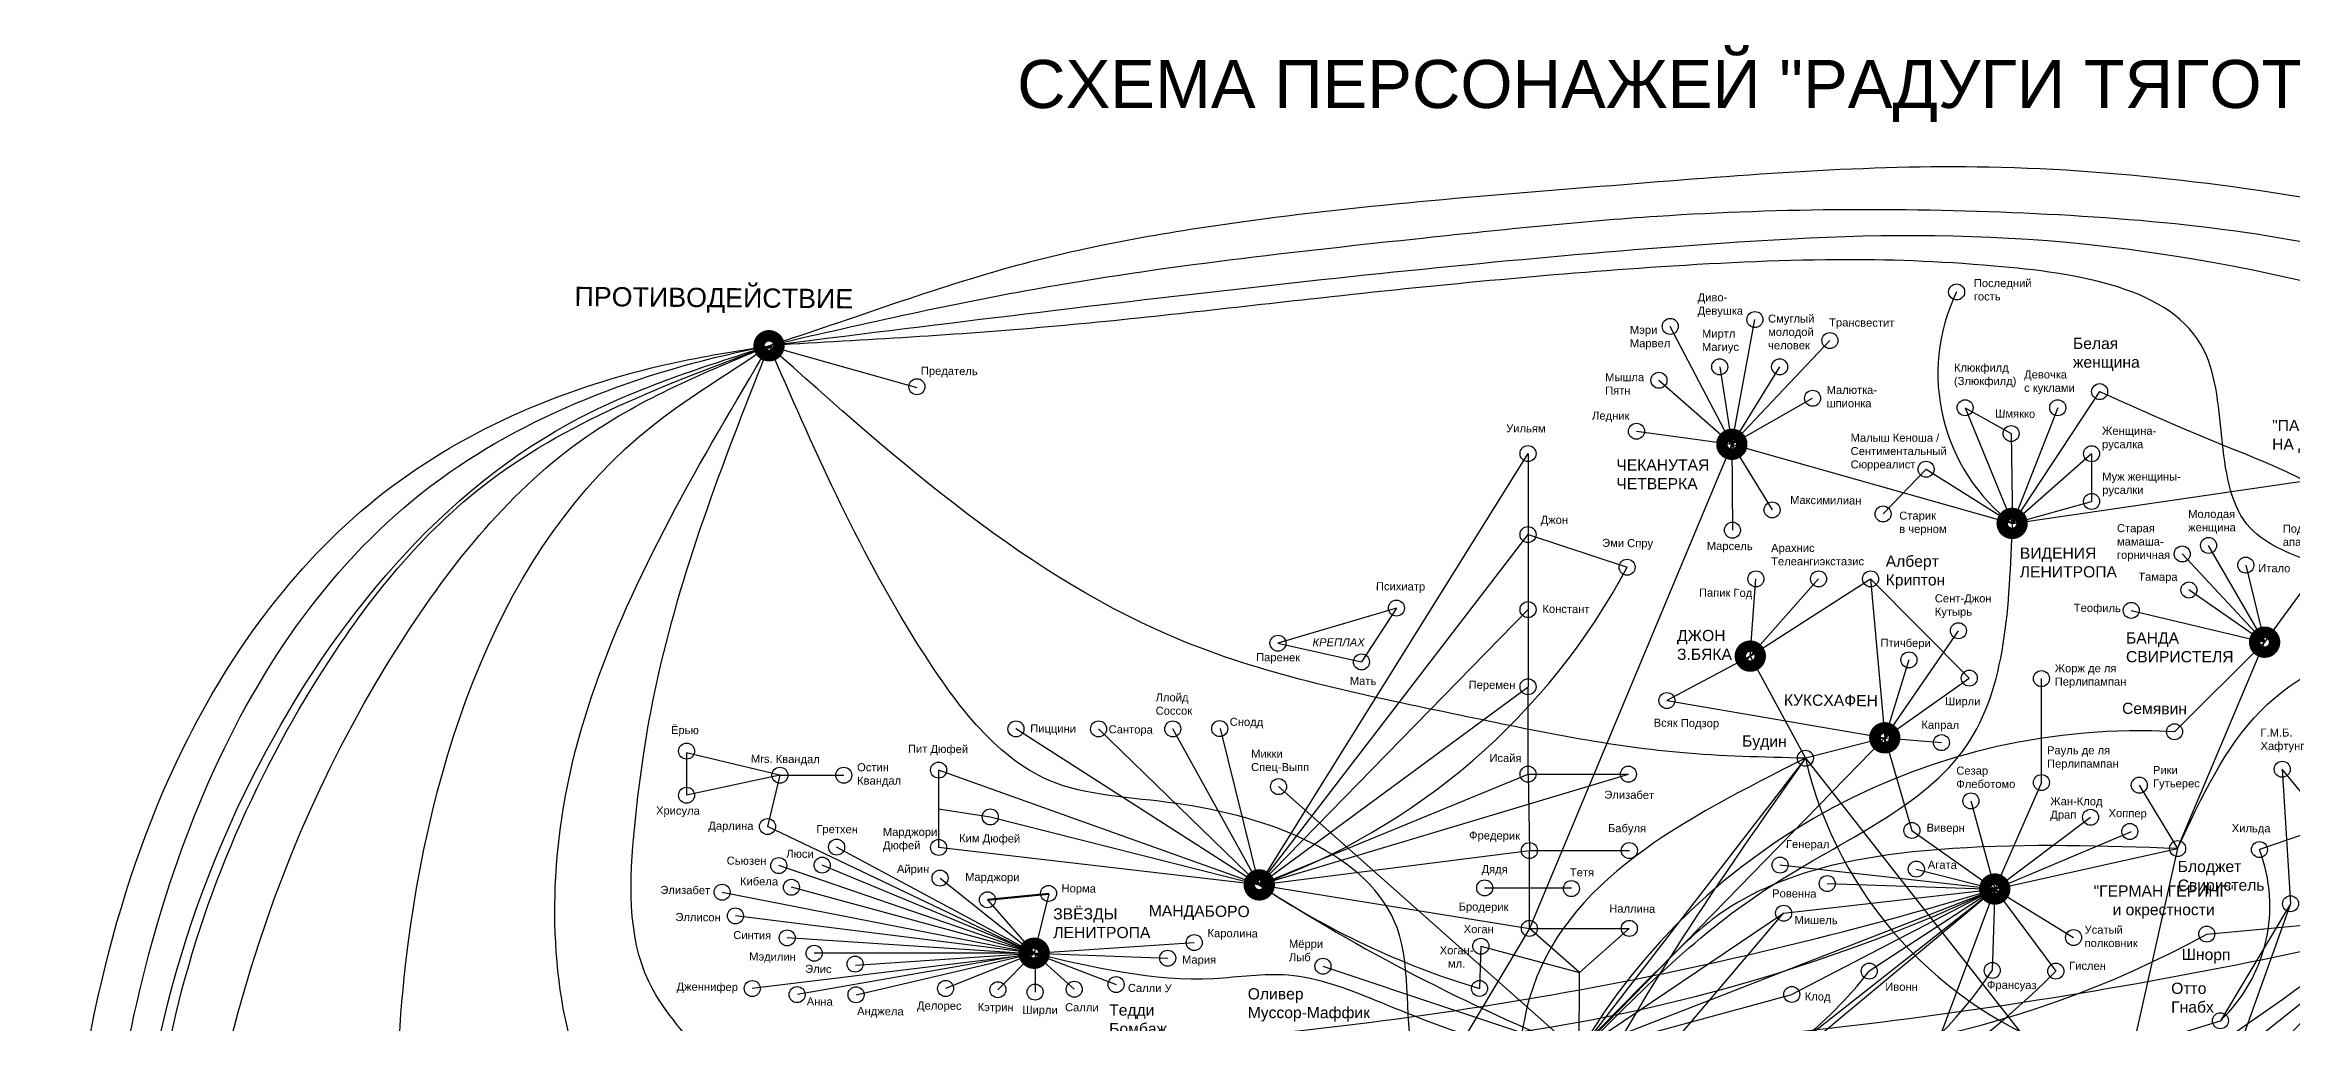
# Model space of a CAD drawing. Header units: millimetres. Extents: x 2104 to 2317, y 1556 to 1713.
# Drawn here: x 2104.1 to 2244.5, y 1651.6 to 1712.7 of the extents above; entities that cross this region are included whole.
import ezdxf

# ---------------------------------------------------------------- set-up
doc = ezdxf.new("R2010")
doc.units = ezdxf.units.MM
doc.header["$PDMODE"] = 33
doc.header["$PDSIZE"] = 1
doc.layers.get('0').update_dxf_attribs({"color": 254})
doc.styles.get("Standard").update_dxf_attribs({"font": 'arial.ttf'})

msp = doc.modelspace()

# ---------------------------------------------------------------- linework, layer by layer
at = {"color": 2, "true_color": 0xf1eb1f}
for p, q in [((2209.521034684642, 1687.710113363137), (2210.963351076808, 1695.497491148945)), ((2209.521034684642, 1687.710113363137), (2205.671909599987, 1695.076365867252)), ((2215.646042114768, 1694.187323709571), (2209.521034684642, 1687.710113363137)), ((2208.76248645632, 1692.549614177088), (2209.521034684642, 1687.710113363137)), ((2212.508639141164, 1692.549614177088), (2209.521034684642, 1687.710113363137)), ((2204.969506198961, 1691.7073636137), (2209.521034684642, 1687.710113363137)), ((2209.521034684642, 1687.710113363137), (2214.569023226971, 1690.584362862516)), ((2224.099435078044, 1689.994933710344), (2227.047673431899, 1682.772796550096)), ((2232.503343920686, 1690.999773439477), (2227.047673431899, 1682.772796550096)), ((2229.894802968885, 1689.996830371969), (2227.047774883204, 1682.772789667038)), ((2203.564698669286, 1688.525528048338), (2209.521034684642, 1687.710113363137)), ((2226.972566449335, 1688.380012705985), (2227.048046684912, 1682.744930827682)), ((2209.521034684642, 1687.710113363137), (2196.871014560154, 1657.481236093564)), ((2209.521034684642, 1687.710113363137), (2227.047673431899, 1682.772796550096)), ((2209.521034684642, 1687.710113363137), (2209.558543547133, 1682.349023916827)), ((2209.521034684642, 1687.710113363137), (2212.040369964605, 1683.612399761909)), ((2232.000545439566, 1687.123962966813), (2227.047673431899, 1682.772796550096)), ((2221.65727352159, 1686.155010426402), (2218.97231796086, 1683.359041454275)), ((2221.65727352159, 1686.155010426402), (2227.047673431899, 1682.772796550096)), ((2227.047673431899, 1682.772796550096), (2250.000752370984, 1686.110697279854)), ((2227.047673431899, 1682.772796550096), (2232.000545439566, 1684.145330968134)), ((2150.042146933199, 1667.045605153555), (2144.215478040174, 1668.451275813994)), ((2150.042146933199, 1667.045605153555), (2144.215478040174, 1665.792002671427))]:
    msp.add_line(p, q, dxfattribs=at)
for p, q in [((2149.354897604982, 1693.862705941363), (2158.602397713097, 1691.251653791883)), ((2242.81017625881, 1675.351160202372), (2239.312737803949, 1681.389021033528)), ((2242.81017625881, 1675.351160202372), (2237.663217326914, 1680.861600374775)), ((2241.630011518611, 1680.167079085433), (2242.81017625881, 1675.351160202372)), ((2246.319602707975, 1680.167079085433), (2242.81017625881, 1675.351160202372)), ((2210.673880454507, 1674.482531886), (2211.023957428992, 1679.30450281163)), ((2210.673880454507, 1674.482531886), (2214.943653409645, 1679.30450281163)), ((2210.673880454507, 1674.482531886), (2218.188993533369, 1679.30450281163)), ((2218.188993533369, 1679.30450281163), (2219.077536176245, 1669.381304944297)), ((2238.080897303388, 1678.63349047782), (2242.81017625881, 1675.351160202372)), ((2188.563897646562, 1677.48066386696), (2181.165304618279, 1675.290623432328)), ((2188.563897646562, 1677.48066386696), (2186.381037981884, 1674.11795136939)), ((2234.474471791913, 1677.341690313352), (2242.81017625881, 1675.351160202372)), ((2219.077536176245, 1669.381304944297), (2223.681438943281, 1676.070487936166)), ((2181.165304618279, 1675.290623432328), (2186.381037981884, 1674.11795136939)), ((2210.673880454507, 1674.482531886), (2205.463000614525, 1671.709818229885)), ((2210.262018731829, 1674.017405221656), (2210.673880454507, 1674.482531886)), ((2210.673880454507, 1674.482531886), (2214.114748229379, 1668.107349038517)), ((2242.81017625881, 1675.351160202372), (2237.180329952998, 1669.761525646009)), ((2237.375737328985, 1662.466433910156), (2242.81017625881, 1675.351160202372)), ((2220.588541258907, 1674.250014175291), (2219.077536176245, 1669.381304944297)), ((2219.077536176245, 1669.381304944297), (2224.359334498256, 1673.106925999859)), ((2205.463000614525, 1671.709818229885), (2219.077536176245, 1669.381304944297)), ((2219.077536176245, 1669.381304944297), (2200.02241958423, 1649.859893933856)), ((2219.077536176245, 1669.381304944297), (2214.114748229379, 1668.107349038517)), ((2219.077536176245, 1668.760037777539), (2219.077536176245, 1669.381304944297)), ((2219.077536176245, 1669.381304944297), (2220.768123780334, 1663.597989913328)), ((2219.077536176245, 1669.381304944297), (2222.614034399441, 1669.080870576445)), ((2210.387131138012, 1625.290515222381), (2264.441950017357, 1668.179511398993)), ((2214.114748229357, 1668.107349038506), (2260.678966412671, 1608.799921489661)), ((2246.817106157971, 1663.883387028802), (2243.908222276853, 1667.419078547188)), ((2150.042146933199, 1667.045605153555), (2149.269232168686, 1663.841783275434)), ((2199.810941502099, 1649.840319360138), (2181.198354966879, 1666.331444068619)), ((2228.862737400308, 1666.586227079895), (2225.948317055254, 1659.936814340009)), ((2234.981562060394, 1666.424146669599), (2237.375737328985, 1662.466433910156)), ((2224.459249267448, 1665.440814738889), (2225.948317055254, 1659.936814340009)), ((2163.19128651248, 1664.437916043795), (2179.994782965206, 1660.195987129773)), ((2220.768123780334, 1663.597989913328), (2225.948317055254, 1659.936814340009)), ((2225.948317055254, 1659.936814340009), (2231.932985140095, 1664.41563759839)), ((2225.948317055264, 1659.93681434001), (2234.493687600392, 1663.530541929794)), ((2246.817106157971, 1663.883387028802), (2242.488396557765, 1662.398859212977)), ((2225.948317055254, 1659.936814340009), (2237.375737328985, 1662.466433910156)), ((2225.948317055254, 1659.936814340009), (2212.524377068012, 1661.437705572046)), ((2215.485122584323, 1660.27553667203), (2225.948317055258, 1659.93681434001)), ((2221.048649043708, 1661.17956243574), (2225.948317055253, 1659.936814340007)), ((2150.024252219177, 1596.695492311176), (2225.948317055254, 1659.936814340009)), ((2170.111039554226, 1615.964038451179), (2225.948317055254, 1659.936814340009)), ((2199.981363899888, 1649.839290274427), (2225.948317055254, 1659.936814340009)), ((2225.948317055254, 1659.936814340009), (2213.268634780538, 1653.358486779229)), ((2225.948317055254, 1659.936814340009), (2216.667096760133, 1634.977496198212)), ((2225.948317055254, 1659.936814340009), (2225.794591467557, 1654.851115492953)), ((2225.948317055254, 1659.936814340009), (2230.87145450665, 1656.907983512935)), ((2183.976780274711, 1655.113998568566), (2200.051790163212, 1649.743357005088)), ((2164.970387256047, 1653.65180640624), (2164.970387256047, 1653.65180640624))]:
    msp.add_line(p, q)
at = {"color": 242, "true_color": 0xcd2027}
for p, q in [((2224.099435078044, 1689.994933710344), (2226.972566449335, 1688.380012705985)), ((2218.188993533369, 1679.30450281163), (2224.359334498256, 1673.106925999859)), ((2165.989293957322, 1655.860582346846), (2149.269232168686, 1663.841783275434)), ((2165.930366694432, 1655.928117361643), (2153.589602313261, 1662.558925880414)), ((2165.930366694429, 1655.928117361644), (2149.975338203927, 1661.398979811423)), ((2165.930366694429, 1655.928117361644), (2152.684672554097, 1661.430799221652)), ((2160.048350613979, 1660.623694539634), (2165.930366694429, 1655.928117361644)), ((2146.433788541886, 1659.738477301891), (2165.930366694418, 1655.928117361651)), ((2165.930366694429, 1655.928117361644), (2150.76458502673, 1660.045316842274)), ((2163.014486912481, 1659.269931906436), (2165.930366694429, 1655.928117361644)), ((2166.852013056883, 1659.641026040939), (2165.930366694429, 1655.928117361644)), ((2165.930366694427, 1655.928117361644), (2147.262742933889, 1658.262918100826)), ((2165.989293957322, 1655.875158188012), (2150.499326740616, 1656.886779300401)), ((2165.930366694429, 1655.928117361644), (2175.930706520693, 1656.593501810668)), ((2165.989293957322, 1655.875158188012), (2148.317089989047, 1653.722669456904)), ((2165.930366694429, 1655.928117361644), (2151.148470316844, 1653.346765977519)), ((2165.930366694429, 1655.928117361644), (2152.184886293618, 1655.928117361644)), ((2154.764312867197, 1655.184324067566), (2165.930366694429, 1655.928117361644)), ((2154.801193582351, 1653.337164159122), (2165.930366694429, 1655.928117361644)), ((2165.930366694429, 1655.928117361644), (2160.397520651954, 1653.725949005984)), ((2165.930366694429, 1655.928117361644), (2163.662258789786, 1653.65180640624)), ((2165.930366694429, 1655.928117361644), (2168.43570112721, 1653.67652048245)), ((2165.930366694429, 1655.928117361644), (2174.273547870586, 1655.618811436744)), ((2165.930366694429, 1655.928117361644), (2171.05103862478, 1653.973562569429)), ((2165.989293957322, 1655.875158188012), (2165.989293957322, 1653.500518138837))]:
    msp.add_line(p, q, dxfattribs=at)
at = {"color": 30, "true_color": 0xf26722}
for p, q in [((2232.000545439566, 1687.123962966813), (2232.000545439566, 1684.145330968134)), ((2196.786856486935, 1682.070597789131), (2202.975797125993, 1680.034315919576)), ((2228.862737400308, 1666.586227079895), (2228.862737400308, 1673.075474112551)), ((2144.215478040174, 1668.451275813994), (2144.215478040174, 1665.792002671427)), ((2150.042146933199, 1667.045605153555), (2154.033495768385, 1667.045605153555)), ((2196.786856486935, 1667.110578196241), (2203.061082858407, 1667.110578196241)), ((2159.961870323104, 1664.948987367119), (2163.19128651248, 1664.437916043795)), ((2196.871014560154, 1657.481236093564), (2196.871014560154, 1662.338255084858)), ((2196.871014560154, 1662.338255084858), (2203.118038322104, 1662.338255084858)), ((2194.07239863026, 1660.004904205633), (2196.871014560154, 1660.004904205632)), ((2196.871014560154, 1660.004904205632), (2199.49742987811, 1660.004904205632)), ((2244.427935283941, 1659.01783938073), (2240.04592410383, 1651.712752532274)), ((2200.010881710456, 1654.727605774002), (2203.11566156349, 1657.481236093564)), ((2193.838561637291, 1656.367659552895), (2193.755852227686, 1653.727270188709)), ((2193.838561637291, 1656.367659552895), (2200.010881710456, 1654.727605774002))]:
    msp.add_line(p, q, dxfattribs=at)
at = {"color": 116, "true_color": 0x136734}
for p, q in [((2214.114748229379, 1668.107349038517), (2200.022419584229, 1649.859893933855)), ((2239.191665324763, 1657.126412354702), (2256.848088441893, 1658.75399512799)), ((2200.050936172287, 1649.742492231233), (2213.268634780538, 1653.358486779229))]:
    msp.add_line(p, q, dxfattribs=at)
at = {"color": 159, "true_color": 0x22346e}
for p, q in [((2243.908222276853, 1667.419078547188), (2244.427935283941, 1659.01783938073)), ((2237.375737328985, 1662.466433910156), (2223.285172553637, 1599.820861933612)), ((2244.427935283941, 1659.01783938073), (2223.285172553693, 1599.820861933657)), ((2196.871014560154, 1657.481236093564), (2186.426631551298, 1639.941697131958))]:
    msp.add_line(p, q, dxfattribs=at)
at = {"lineweight": 50}
msp.add_line((2163.014486912481, 1659.269931906436), (2166.852013056883, 1659.641026040939), dxfattribs=at)
at = {"const_width": 0.7149551008790459}
for points in [[(2148.742147492025, 1693.865409965428, 1), (2149.984681825541, 1693.865409965428, 1)], [(2242.188909092052, 1675.351160202372, 1), (2243.431443425568, 1675.351160202372, 1)], [(2210.052613287749, 1674.482531886, 1), (2211.295147621265, 1674.482531886, 1)], [(2218.456269009487, 1669.381304944297, 1), (2219.698803343003, 1669.381304944297, 1)], [(2179.373515798448, 1660.195987129773, 1), (2180.616050131965, 1660.195987129773, 1)], [(2225.327049888496, 1659.936814340009, 1), (2226.569584222013, 1659.936814340009, 1)]]:
    msp.add_lwpolyline(points, format="xyb", close=True, dxfattribs=at)
at = {"color": 2, "true_color": 0xf1eb1f, "const_width": 0.7149551008790459}
for points in [[(2208.899767517884, 1687.710113363137, 1), (2210.1423018514, 1687.710113363137, 1)], [(2226.413316537517, 1682.770893005412, 1), (2227.655850871034, 1682.770893005412, 1)]]:
    msp.add_lwpolyline(points, format="xyb", close=True, dxfattribs=at)
for points in [[(2179.994782965206, 1660.195987129773), (2196.786856486935, 1687.130977104951)], [(2179.994782965206, 1660.195987129773), (2196.786856486935, 1682.070597789131)], [(2179.994782965206, 1660.195987129773), (2196.786856486935, 1677.385323028229)], [(2179.994782965206, 1660.195987129773), (2196.786856486935, 1672.56903855681)], [(2179.994782965206, 1660.195987129773), (2164.794349715434, 1669.934653189201)], [(2179.994782965206, 1660.195987129773), (2169.956565330944, 1669.934653189201)], [(2179.994782965206, 1660.195987129773), (2174.59270190867, 1669.934653189201)], [(2179.994782965206, 1660.195987129773), (2177.5828809192, 1669.954985763506)], [(2179.994782965206, 1660.195987129773), (2159.961861648804, 1667.365470811158)], [(2179.994782965206, 1660.195987129773), (2196.786856486935, 1667.110578196241)], [(2179.994782965206, 1660.195987129773), (2203.061082858407, 1667.110578196241)], [(2179.994782965206, 1660.195987129773), (2159.961878997405, 1662.53250392308)], [(2179.994782965206, 1660.195987129773), (2196.871014560154, 1662.338255084858)], [(2179.994782965206, 1660.195987129773), (2196.871014560154, 1657.481236093564)], [(2212.757229388311, 1658.427613509346), (2225.948317055254, 1659.936814340009)], [(2225.948317055254, 1659.936814340009), (2218.106969065841, 1654.810035822089)], [(2225.948317055254, 1659.936814340009), (2229.764890413975, 1654.810035822089)]]:
    msp.add_lwpolyline(points)
at = {"color": 30, "true_color": 0xf26722}
for points in [[(2196.786856486935, 1687.130977104951), (2196.786856486935, 1682.070597789131)], [(2196.786856486935, 1682.070597789131), (2196.786856486935, 1677.385323028229)], [(2196.786856486935, 1677.385323028229), (2196.786856486935, 1672.56903855681)], [(2196.786856486935, 1667.110578196241), (2196.786856486935, 1672.56903855681)], [(2159.961861648804, 1667.365470811158), (2159.961878997405, 1662.53250392308)], [(2196.786856486935, 1667.110578196241), (2196.871014560154, 1662.338255084858)], [(2199.981363900299, 1649.839290274352), (2200.010881710456, 1654.727605774002), (2196.871014560154, 1657.481236093564)], [(2196.871014560154, 1657.481236093564), (2203.11566156349, 1657.481236093564)]]:
    msp.add_lwpolyline(points, dxfattribs=at)
at = {"color": 242, "true_color": 0xcd2027}
for points in [[(2170.111039554226, 1615.964038451179), (2176.299294122844, 1633.396526305954), (2196.615214881811, 1639.433219431353), (2212.757229388311, 1658.427613509346)], [(2200.022419584229, 1649.859893933855), (2212.757229388311, 1658.427613509346)]]:
    msp.add_lwpolyline(points, dxfattribs=at)
at = {"color": 242, "true_color": 0xcd2027, "const_width": 0.7149551008790459}
msp.add_lwpolyline([(2165.309099527671, 1655.928117361644, 1), (2166.551633861187, 1655.928117361644, 1)], format="xyb", close=True, dxfattribs=at)
at = {"color": 2, "true_color": 0xf1eb1f}
msp.add_arc((2234.144606390405, 1692.108290258885), 11.74877268022183, 154.1904176388317, 232.8412411993901, dxfattribs=at)
for centre, radius, start, end in [((2165.86422786202, 1699.794969774178), 42.04464310701272, 289.6385025735377, 331.9662104850306), ((2239.129327199355, 1673.963229532419), 25.69086408441749, 193.1756034636836, 309.247988269687), ((1909.02593752202, 2128.38766507755), 581.4608135509634, 301.9435325894753, 307.6771135481018), ((2157.118864556709, 1887.087539771593), 237.3498379930868, 273.1145125214313, 286.8574514171343), ((2244.511576243459, 1760.238291290781), 119.0415021610215, 237.182228013321, 248.0329695729754), ((2208.474449641237, 1702.910022256585), 51.33790228274152, 236.3065493023304, 253.3394831476902), ((2180.40821343141, 1757.537033979206), 107.7019215784477, 272.4073457485407, 295.0136801833095)]:
    msp.add_arc(centre, radius, start, end)
at = {"color": 116, "true_color": 0x136734}
for centre, radius, start, end in [((2234.997803534113, 1629.197288777614), 40.62290898353348, 86.9202158611178, 149.4264403732909), ((2208.576733788883, 1712.723909712295), 63.4693291706643, 262.2167709227508, 298.8395129255181), ((2216.646915155469, 1722.774541750765), 74.81504866468211, 257.1290026141622, 288.2255224257395)]:
    msp.add_arc(centre, radius, start, end, dxfattribs=at)
at = {"color": 242, "true_color": 0xcd2027}
for centre, radius, start, end in [((2233.272829109322, 1658.883032043907), 9.863453962967114, 313.3683401533012, 20.88233153423489), ((2179.3452898599, 1967.309598706498), 318.140290261606, 273.7190845489222, 284.0998232265454), ((2197.186027922672, 1686.662071738734), 45.56242391776941, 233.3904677868726, 315.6463099206001), ((2203.245921364213, 1669.973256426545), 27.14998471168611, 227.5813530710323, 326.1524372024464), ((2199.010350998874, 1669.428296457297), 24.04941507801106, 234.1695532420886, 322.5663232186453)]:
    msp.add_arc(centre, radius, start, end, dxfattribs=at)
for points in [[(2239.094631655972, 1589.601513395994), (2240.610133388311, 1584.299987640164), (2254.143662653764, 1583.46002779533), (2272.216387344807, 1580.016193059798), (2284.404968843322, 1582.36808022852), (2300.572352798553, 1605.102285293616), (2306.25535515054, 1620.391169894631), (2309.916243927388, 1627.195387643078), (2316.965628367589, 1634.151166068613), (2308.331836258454, 1640.48513250366), (2303.411313063288, 1651.858010812315), (2299.365927050149, 1658.631669012544), (2301.224617753785, 1669.010661133445), (2288.32311511827, 1687.474342031306), (2251.074877758679, 1702.072899946244), (2225.575282588809, 1705.016182740531), (2202.768713739195, 1703.922963388595), (2178.742402275172, 1701.568876223397), (2164.85648354656, 1698.877874792582), (2149.363414658769, 1693.865409965425), (2149.354897604982, 1693.862705941363)], [(2264.89554026884, 1676.661490306824), (2264.89554026884, 1681.240468987691), (2265.000163012238, 1686.976770154429), (2262.853671270149, 1692.962475460931), (2251.921537703889, 1698.848419376068), (2228.493676017518, 1702.108478846108), (2204.872281912657, 1701.93988134076), (2190.361996034199, 1700.591102290006), (2165.949561986175, 1697.388400461433), (2149.354897604982, 1693.862705941363)], [(2237.375737328984, 1662.466433910159), (2242.553002149406, 1671.055701536856), (2251.071136596601, 1676.46369663101), (2263.310728948351, 1688.610885738909), (2246.491696602441, 1697.596477536784), (2207.691353522335, 1700.175675298819), (2149.36341465877, 1693.865409965425)], [(2246.319602707975, 1680.167079085433), (2241.912750169366, 1682.48444414802), (2239.02662000874, 1693.571667480653), (2225.90496360043, 1698.842390466442), (2216.086149119898, 1699.236819775951), (2204.392384269777, 1698.743783139065), (2183.178683252142, 1696.773911982437), (2166.822215117037, 1695.043352692546), (2149.659771509404, 1693.902250118146)], [(2194.590592739831, 1580.050680485228), (2185.749319048844, 1572.71647008913), (2149.183332940261, 1564.835957465549), (2130.734242393116, 1571.510777194927), (2121.257378326718, 1579.90308784493), (2104.966399800076, 1617.066920996723), (2105.190953915936, 1638.731222431998), (2112.756703819601, 1668.729764273955), (2125.32683743364, 1684.719027491435), (2143.219600315202, 1692.759038780972), (2149.363414658782, 1693.865409965427)], [(2168.516550299936, 1584.753359380809), (2168.527630185127, 1573.260270598852), (2148.359834780122, 1566.762237409881), (2119.230646319485, 1591.093524840563), (2111.643463641759, 1606.298750053579), (2108.249955780494, 1643.801608838079), (2128.819775418877, 1685.542979906629), (2149.363414658783, 1693.865409965428), (2149.395142185672, 1693.871481680661)], [(2162.415526618817, 1579.983069509563), (2155.768277946978, 1575.489104595926), (2140.152549072767, 1578.809101652196), (2126.530316514064, 1588.354093726321), (2113.772171488661, 1603.230243319277), (2110.154837917219, 1636.178231314056), (2111.803909102822, 1649.815660793861), (2121.236788059552, 1673.193341115676), (2131.398309551138, 1685.036060781053), (2149.363414658783, 1693.865409965428)], [(2177.838327246276, 1603.414647186862), (2165.763064398303, 1597.289530278488), (2137.857352326942, 1589.547652162968), (2122.713033082725, 1594.339746785799), (2109.310975184198, 1633.036609429349), (2117.095786527975, 1666.923024525915), (2136.83460788911, 1688.989513630773), (2149.363414658782, 1693.865409965428)], [(2150.024252219177, 1596.695492311176), (2139.548476721504, 1591.005303097029), (2121.555378596113, 1600.119011539204), (2113.055865272677, 1630.049716574157), (2126.371049457837, 1675.34975339825), (2137.998028066574, 1688.214959783669), (2149.363414658782, 1693.865409965428)], [(2180.372430321208, 1619.840291481866), (2168.895182503248, 1619.650827912839), (2146.521385496206, 1617.444374645426), (2129.522300055222, 1631.99514141492), (2126.657407719766, 1655.162223646163), (2142.127570886294, 1688.913658889823), (2148.431011239617, 1693.231424286052), (2149.363414658783, 1693.865409965428)], [(2159.880427306256, 1639.85076685712), (2140.47191481244, 1643.841500705537), (2136.038130264341, 1660.690543633985), (2138.25502253839, 1671.872156834946), (2149.363414658783, 1693.865409965428)], [(2144.853396999366, 1650.01199630987), (2141.853114563688, 1654.157505790807), (2140.97454334145, 1663.87722910463), (2142.480665105169, 1673.408829076355), (2149.363414658783, 1693.865409965428)], [(2214.114748229379, 1668.107349038517), (2206.26477786917, 1668.458867428506), (2192.080584240779, 1670.885896067112), (2175.315080064358, 1675.382986142245), (2149.363414658783, 1693.865409965428)], [(2216.77924631792, 1634.932640409455), (2204.742087137135, 1637.565519059137), (2189.708541917757, 1648.85001488355), (2188.621692310805, 1657.462954230714), (2174.822185250619, 1665.278219834666), (2166.857563152401, 1666.721508946182), (2158.672459844016, 1675.217630793176), (2149.37057758483, 1693.866300392239)], [(2214.114748229379, 1668.107349038517), (2195.765758658005, 1623.062004560843), (2205.3556610808, 1592.794081201876), (2205.36028657327, 1592.666981949764)], [(2243.685132233141, 1608.371320100468), (2233.154186255647, 1615.924686280312), (2232.018012411827, 1629.096499717185), (2238.949683789097, 1644.22273309063), (2264.421149086952, 1668.180188723607)]]:
    msp.add_spline(points, degree=3)
at = {"color": 2, "true_color": 0xf1eb1f}
for points in [[(2232.503343920686, 1690.999773439477), (2240.187346775584, 1687.682955376782), (2249.252564619565, 1682.049528288649), (2251.713048504495, 1672.21499496783), (2253.424689320591, 1669.970156103969), (2257.917746039262, 1669.809810367373), (2264.421171031937, 1668.19535618158)], [(2200.05093617229, 1649.742492231237), (2212.063216104686, 1660.188032917162), (2224.189343417246, 1668.88760759313), (2227.048046684912, 1682.744930827682)]]:
    msp.add_spline(points, degree=3, dxfattribs=at)
at = {"color": 116, "true_color": 0x136734}
for points in [[(2214.114748229379, 1668.107349038517), (2196.882560682154, 1653.13430689247), (2193.221779753057, 1639.249413957228), (2178.984220929516, 1632.013611926781), (2180.369942849615, 1619.840291349334)], [(2237.375737328985, 1662.466433910156), (2223.335043567457, 1662.466433910156), (2208.302350338221, 1658.030795904582), (2205.325197667155, 1655.314619161345), (2200.070140872444, 1650.016041743998)]]:
    msp.add_spline(points, degree=3, dxfattribs=at)
at = {"color": 159, "true_color": 0x22346e}
msp.add_spline([(2279.990264030565, 1664.247087018565), (2274.043475261451, 1658.518471335434), (2261.554575809738, 1652.458480572189), (2242.732684962229, 1642.112209793627), (2225.886750410948, 1623.589976218156), (2220.085720590923, 1608.562939026235)], degree=3, dxfattribs=at)
at = {"color": 242, "true_color": 0xcd2027}
msp.add_spline([(2165.930366694429, 1655.928117361644), (2177.152057098238, 1654.36042315382), (2181.805561657516, 1654.576439534644), (2187.233162061545, 1653.001869570997), (2199.981443308556, 1649.852440728631), (2199.985104536738, 1649.852729643703)], degree=3, dxfattribs=at)
for p in [(2223.567821142821, 1697.223490481557), (2205.671909599987, 1695.076365867252), (2210.963351076808, 1695.497491148945), (2215.646042114768, 1694.187323709571), (2208.76248645632, 1692.549614177088), (2212.508639141164, 1692.549614177088), (2158.602397713097, 1691.308062938081), (2204.969506198961, 1691.7073636137), (2232.503343920686, 1690.999773439477), (2214.569023226971, 1690.584362862516), (2224.099435078044, 1689.994933710344), (2229.881611789956, 1689.994933710344), (2203.564698669286, 1688.525528048338), (2226.972566449335, 1688.380012705985), (2196.786856486935, 1687.130977104951), (2232.000545439566, 1687.123962966813), (2221.65727352159, 1686.155010426402), (2212.040369964605, 1683.612399761909), (2232.000545439566, 1684.145330968134), (2209.558543547133, 1682.349023916827), (2218.97231796086, 1683.359041454275), (2196.786856486935, 1682.070597789131), (2237.663217326914, 1680.861600374775), (2239.309811923873, 1681.394072175081), (2202.975797125993, 1680.034315919576), (2241.630011518611, 1680.167079085433), (2211.023957428992, 1679.30450281163), (2214.943653409645, 1679.30450281163), (2218.188993533369, 1679.30450281163), (2238.080897303388, 1678.612088482497), (2188.563897646562, 1677.48066386696), (2196.786856486935, 1677.385323028229), (2234.474471791913, 1677.341690313352), (2181.165304618279, 1675.290623432328), (2223.681438943281, 1676.070487936166), (2186.381037981884, 1674.11795136939), (2220.588541258907, 1674.250014175291), (2196.786856486935, 1672.56903855681), (2224.359334498256, 1673.106925999859), (2228.862737400308, 1673.075474112551), (2205.463000614525, 1671.709818229885), (2164.794349715434, 1669.934653189201), (2169.956565330944, 1669.934653189201), (2174.59270190867, 1669.934653189201), (2177.521855844126, 1669.954985763506), (2237.180329952998, 1669.761525646009), (2144.215478040174, 1668.549928254716), (2222.618209224054, 1669.079759956311), (2150.042146933199, 1667.045605153555), (2154.033495768385, 1667.045605153555), (2159.961861648804, 1667.365470811158), (2196.786856486935, 1667.110578196241), (2203.061082858407, 1667.110578196241), (2214.114748229379, 1668.107349038517), (2243.908222276853, 1667.419078547188), (2144.215478040174, 1665.792002671427), (2181.198354966879, 1666.331444068619), (2224.459249267448, 1665.440814738889), (2228.862737400308, 1666.586227079895), (2234.981562060394, 1666.424146669599), (2163.19128651248, 1664.437916043795), (2231.932985140095, 1664.41563759839), (2149.269232168686, 1663.841783275434), (2153.589602313261, 1662.558925880414), (2220.768123780334, 1663.597989913328), (2234.387533704667, 1663.530541929794), (2149.975338203927, 1661.398979811423), (2152.684672554097, 1661.430799221652), (2159.961878997405, 1662.53250392308), (2196.871014560154, 1662.338255084858), (2203.118038322104, 1662.338255084858), (2212.537063350191, 1661.431367396563), (2221.048649043708, 1661.17956243574), (2237.375737328985, 1662.466433910156), (2242.488396557765, 1662.398859212977), (2146.433788541886, 1659.738477301891), (2150.76458502673, 1660.045316842274), (2160.048350613979, 1660.623694539634), (2194.07962324558, 1660.005501702607), (2199.497756883447, 1659.962787187068), (2215.485122584323, 1660.27553667203), (2163.014486912481, 1659.269931906436), (2166.827254297165, 1659.665765724129), (2212.757229388311, 1658.427613509346), (2244.427935283941, 1659.01783938073), (2147.262742933889, 1658.262918100826), (2196.871014560154, 1657.481236093564), (2203.11566156349, 1657.481236093564), (2239.191665324763, 1657.126412354702), (2150.499326740616, 1656.886779300401), (2152.184886293618, 1655.928117361644), (2174.273547870586, 1655.618811436744), (2175.930706520693, 1656.593501810668), (2193.838561637291, 1656.367659552895), (2230.87145450665, 1656.907983512935), (2154.742772563919, 1655.248897821153), (2183.976780274711, 1655.113998568566), (2218.106969065841, 1654.810035822089), (2225.794637807627, 1654.852648560076), (2229.764890413975, 1654.810035822089), (2148.317089989047, 1653.722669456904), (2151.11843260104, 1653.341520513927), (2154.801193582351, 1653.337164159122), (2160.397520651954, 1653.725949005984), (2163.662258789786, 1653.65180640624), (2165.989293957322, 1653.500518138837), (2168.43570112721, 1653.67652048245), (2171.05103862478, 1653.973562569429), (2193.755852227686, 1653.727270188709), (2213.268634780538, 1653.358486779229), (2240.04592410383, 1651.712752532274)]:
    msp.add_point(p)

# ---------------------------------------------------------------- texts
for s, height, p in [('ПРОТИВОДЕЙСТВИЕ', 1.2, (2137.206671718264, 1696.348920479292)), ('Трансвестит', 0.5, (2215.599115585653, 1695.078249412036)), ('Предатель', 0.5, (2158.847345042429, 1692.055436053857)), ('Ледник', 0.5, (2200.785805995914, 1689.258162898946)), ('Шмякко', 0.5, (2225.972545254891, 1689.385519575733)), ('Уильям', 0.5, (2195.421410720367, 1688.466173737182)), ('Максимилиан', 0.5, (2213.158692318285, 1683.987297641886)), ('Джон', 0.5, (2197.571335930698, 1682.751747632774)), ('Эми Спру', 0.5, (2201.413042128291, 1681.306297824753)), ('Марсель', 0.5, (2207.956568631434, 1681.120881804789)), ('Итало', 0.5, (2242.410893771244, 1679.733801555576)), ('Психиатр', 0.5, (2187.281771228203, 1678.601689611669)), ('Папик Год', 0.5, (2207.465024393028, 1678.205180965634)), ('Тамара', 0.5, (2234.911620901136, 1679.200501078344)), ('Констант', 0.5, (2197.683710166425, 1677.187872274974)), ('Теофиль', 0.5, (2230.887513572115, 1677.250885845391)), ('Паренек', 0.5, (2179.796473907284, 1674.172626750964)), ('Птичбери', 0.5, (2218.805147483215, 1675.069428075933)), ('Мать', 0.5, (2185.651487504626, 1672.689804377705)), ('Перемен', 0.5, (2193.072233086088, 1672.450535295976)), ('КУКСХАФЕН', 0.7, (2212.770384803517, 1671.398657596785)), ('Ширли', 0.5, (2222.837830689368, 1671.421936167557)), ('Семявин', 0.7, (2233.898833527604, 1670.875422846405)), ('Ёрью', 0.5, (2143.237591770744, 1669.622531210336)), ('Пиццини', 0.5, (2165.682798778288, 1669.721061244345)), ('Сантора', 0.5, (2170.580848237508, 1669.664252953314)), ('Снодд', 0.5, (2178.145654999716, 1670.133853053352)), ('Всяк Подзор', 0.5, (2204.635792950184, 1670.076296587534)), ('Капрал', 0.5, (2221.364459855282, 1669.949673203982)), ('Пит Дюфей', 0.5, (2158.042915554987, 1668.452527029732)), ('Будин', 0.7, (2210.159266928549, 1668.832928036739)), ('Mrs. Квандал', 0.5, (2148.230025316876, 1667.825624244178)), ('Исайя', 0.5, (2194.372304433208, 1667.876773288174)), ('Элизабет', 0.5, (2201.549526383168, 1665.582834629179)), ('Хрисула', 0.5, (2142.300833955245, 1664.596855536184)), ('Хоппер', 0.5, (2233.056175527713, 1664.430940538927)), ('Дарлина', 0.5, (2145.569846133687, 1663.64672080268)), ('Гретхен', 0.5, (2152.318976455812, 1663.435760142222)), ('Ким Дюфей', 0.5, (2161.237560625402, 1662.866974309222)), ('Фредерик', 0.5, (2193.099905812919, 1663.04267261115)), ('Бабуля', 0.5, (2201.778390817388, 1663.493388415325)), ('Виверн', 0.5, (2221.685866361289, 1663.520379506948)), ('Хильда', 0.5, (2240.755880801662, 1663.495363120968)), ('Сьюзен', 0.5, (2146.716402864957, 1661.463192542753)), ('Люси', 0.5, (2150.434089583073, 1661.896160565092)), ('Генерал', 0.5, (2212.89885692944, 1662.499398561152)), ('Агата', 0.5, (2221.762238771541, 1661.210041599398)), ('Кибела', 0.5, (2147.548548403344, 1660.178419809595)), ('Айрин', 0.5, (2157.354212444914, 1660.947305423386)), ('Марджори', 0.5, (2161.613171673488, 1660.449517091389)), ('Норма', 0.5, (2167.639113623809, 1659.735085675882)), ('Дядя', 0.5, (2193.880830138503, 1660.932021066335)), ('Тетя', 0.5, (2199.398669059075, 1660.734207561876)), ('Элизабет', 0.5, (2142.570596795026, 1659.636486085242)), ('МАНДАБОРО', 0.7, (2173.092234834528, 1658.236275041565)), ('Бродерик', 0.5, (2192.448314697646, 1658.594364848392)), ('Наллина', 0.5, (2201.860821709052, 1658.475003181471)), ('Ровенна', 0.5, (2212.035097746572, 1659.419510350122)), ('Эллисон', 0.5, (2143.512529249764, 1657.942131291738)), ('Каролина', 0.5, (2176.761053427254, 1656.93653828954)), ('Хоган', 0.5, (2192.766931785107, 1657.18965639618)), ('Мишель', 0.5, (2213.434623000068, 1657.761884716871)), ('Синтия', 0.5, (2147.131631929179, 1656.813385603225)), ('Шнорп', 0.7, (2237.620860599937, 1655.515266068595)), ('Мэдилин', 0.5, (2148.120679061633, 1655.477072346368)), ('Элис', 0.5, (2151.620187555075, 1654.703310692845)), ('Мария', 0.5, (2175.169900664505, 1655.285638837715)), ('Гислен', 0.5, (2230.592964236681, 1654.903437303203)), ('Дженнифер', 0.5, (2143.581538095624, 1653.598819625765)), ('Салли У', 0.5, (2171.784266378036, 1653.515267088105)), ('Клод', 0.5, (2214.075604520588, 1652.982767590152)), ('Ивонн', 0.5, (2219.106269971918, 1653.590593251023)), ('Франсуаз', 0.5, (2225.457289236823, 1653.713187303586)), ('Анна', 0.5, (2151.720221753757, 1652.669315552275)), ('Анджела', 0.5, (2154.867731501039, 1652.066875709249)), ('Делорес', 0.5, (2158.607522317736, 1652.417059331933)), ('Кэтрин', 0.5, (2162.395333858914, 1652.316790189781)), ('Ширли', 0.5, (2165.185095720405, 1652.149111228173)), ('Салли', 0.5, (2167.859893484413, 1652.308295723457))]:
    msp.add_text(s, height=height, rotation=359.5066367616946).set_placement(p)
at = {"attachment_point": 1}
for s, insert, char_height in [('СХЕМА ПЕРСОНАЖЕЙ "РАДУГИ ТЯГОТЕНИЯ"', (2164.866693684196, 1711.712204005481), 3), ('Диво-\\PДевушка', (2207.381658178134, 1697.137331174305), 0.5), ('Последний \\Pгость', (2224.640316473177, 1698.027257172398), 0.5), ('Мэри\\PМарвел', (2203.151360592057, 1695.107532375206), 0.5), ('Миртл\\PМагиус', (2207.656268095504, 1694.873078324827), 0.5), ('Белая\\Pженщина', (2230.83491791524, 1694.360733291538), 0.7), ('Малютка-\\Pшпионка', (2215.446002076874, 1691.356266325045), 0.5), ('Девочка\\Pс куклами', (2227.781383848106, 1692.3211301799), 0.5), ('Малыш Кеноша /\\PСентиментальный \\PСюрреалист', (2216.942416495499, 1688.372082285757), 0.5), ('Женщина-\\Pрусалка', (2232.651801375943, 1688.802164979898), 0.5), ('Муж женщины-\\Pрусалки', (2232.664294646607, 1685.947107328396), 0.5), ('Старик\\Pв черном', (2219.982456477258, 1683.507479545053), 0.5), ('Старая\\Pмамаша-\\Pгорничная', (2233.585493814254, 1682.722282723155), 0.5), ('Молодая\\Pженщина', (2238.030604434347, 1683.609006618196), 0.5), ('Алберт\\PКриптон', (2219.134545639401, 1680.76164863041), 0.7), ('ДЖОН\\PЗ.БЯКА', (2206.097422977042, 1676.118005844021), 0.7), ('БАНДА\\PСВИРИСТЕЛЯ', (2234.1482599268, 1675.964527251807), 0.7), ('{\\fArial|b0|i1|c204|p34;КРЕПЛАХ}', (2183.322061255431, 1675.597820841975), 0.5), ('Ллойд\\PСоссок', (2173.519838633035, 1672.155560437747), 0.5), ('Г.М.Б.\\PХафтунг', (2242.553002149406, 1669.95911826801), 0.5), ('Остин\\PКвандал', (2154.867424919657, 1667.793205723151), 0.5), ('Микки\\PСпец-Выпп', (2179.48654640602, 1668.638054728369), 0.5), ('Сезар\\PФлеботомо', (2223.544600934423, 1667.581385727799), 0.5), ('Рики\\PГутьерес', (2235.835037262716, 1667.6186639616), 0.5), ('Жан-Клод\\PДрап', (2229.419990896104, 1665.669521060413), 0.5), ('Блоджет\\PСвиристель', (2237.37931615563, 1661.69849978084), 0.7), ('\\pxqc;"ГЕРМАН ГЕРИНГ"\\Pи окрестности', (2232.125004110087, 1660.167986478372), 0.7), ('Усатый\\Pполковник', (2231.560136012712, 1657.647156732806), 0.5), ('\\pxqc;Хоган-\\Pмл.', (2191.269927781055, 1656.363256106753), 0.5), ('Оливер\\PМуссор-Маффик', (2179.27564159229, 1653.741185187645), 0.7), ('Отто\\PГнабх', (2236.973675991477, 1654.088595680464), 0.7), ('Тедди\\PБомбаж', (2170.616733926022, 1652.729960973399), 0.7)]:
    msp.add_mtext(s, dxfattribs=dict(at, insert=insert, char_height=char_height))
at = {"char_height": 0.5, "attachment_point": 1}
for s, width, insert in [('Смуглый\\Pмолодой\\Pчеловек', 0.04692652911535333, (2211.785765548898, 1695.810894526345)), ('Клюкфилд\\P(Злюкфилд)', 0.07182866628409101, (2223.400108513867, 1692.748993315336)), ('Мышла\\PПятн', 0.0938523306076604, (2201.602798956081, 1692.153410096337)), ('Подручный\\Pапаш', 3.293877368649646, (2243.944032161281, 1682.695605663089)), ('Арахнис\\PТелеангиэкстазис', 0.6785912399641347, (2211.97516795141, 1681.487127625974)), ('Сент-Джон\\PКутырь', 1.356985131356396, (2222.203628774744, 1678.342974138846)), ('Жорж де ля\\PПерлипампан', 10.42497776471964, (2229.694746050062, 1673.976434628937)), ('Рауль де ля\\PПерлипампан', 10.42497776471964, (2229.213369847154, 1668.855144547207)), ('Марджори\\PДюфей', 0.2970990391345367, (2156.47697187551, 1663.753193885308)), ('Мёрри\\PЛыб', 0.02443644804407086, (2181.847907757887, 1656.765008364958))]:
    msp.add_mtext_dynamic_manual_height_columns(s, width=width, gutter_width=5.825277293051649, heights=[0], dxfattribs=dict(at, insert=insert))
at = {"color": 2, "true_color": 0xf1eb1f, "char_height": 0.7, "attachment_point": 1}
for s, insert in [('"ПАРАНОИК\\PНА ДЕНЬ"', (2243.278926090736, 1689.235012847143)), ('ВИДЕНИЯ\\PЛЕНИТРОПА', (2227.514038770236, 1681.2654283159))]:
    msp.add_mtext(s, dxfattribs=dict(at, insert=insert))
at = {"color": 2, "true_color": 0xf1eb1f, "insert": (2202.30489166249, 1686.770368488417), "char_height": 0.7, "attachment_point": 1}
msp.add_mtext_dynamic_manual_height_columns('ЧЕКАНУТАЯ\\PЧЕТВЕРКА', width=0.03615772271905371, gutter_width=5.825277293051649, heights=[0], dxfattribs=at)
at = {"color": 242, "true_color": 0xcd2027, "insert": (2167.123954795888, 1658.738193893937), "char_height": 0.7, "attachment_point": 1}
msp.add_mtext('ЗВЁЗДЫ\\PЛЕНИТРОПА', dxfattribs=at)

doc.saveas('drawing.dxf')
